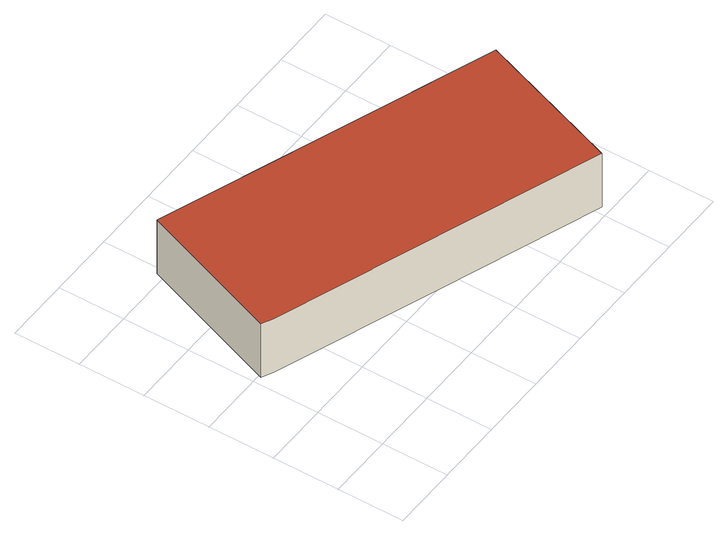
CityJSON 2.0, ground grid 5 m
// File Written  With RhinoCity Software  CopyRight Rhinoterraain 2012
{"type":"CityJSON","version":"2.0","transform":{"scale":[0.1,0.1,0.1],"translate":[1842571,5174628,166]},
"CityObjects":{
"building1":{"type":"Building","attributes":{"name":"inconnu","Volume":1470.9,"Profile":"IGN","MILLESIME":2015,"ZMIN":166.5,"NOMCOMMUNE":"LYON 2EME","NOMOFFICIE":"Lyon 2e Arrondissement","CODE_INSEE":69382,"CODE_DGI":"382000AN0002","SURFTOIT":307,"NBMAIS":0,"NIVMAIS":-9999,"MAISDATMIN":-9999,"MAISDATMAX":-9999,"NBAPP":0,"NIVAPP":-9999,"APPDATMIN":-9999,"APPDATMAX":-9999,"NBCOMIN":1,"NIVCOMIN":0,"COMIDATMIN":1700,"COMIDATMAX":1700,"NBDEP":0,"NIVDEP":-9999,"DEPDATMIN":-9999,"DEPDATMAX":-9999,"ZMINTOIT":171.3,"ZMAXTOIT":171.3,"ZMOYTOIT":171.3},"children":["building1-1"]},
"building1-1":{"type":"BuildingPart","attributes":{"measuredHeight":4.8},"parents":["building1"],"geometry":[{"type":"Solid","lod":"2","boundaries":[[[[0,1,2,3,4]],[[5,6,0,4,7]],[[8,9,1,0,6]],[[3,2,1,9,10,11,12]],[[3,12,7,4]],[[12,11,10,9,8,6,5,7]]]],"semantics":{"surfaces":[{"type":"RoofSurface"},{"type":"WallSurface"},{"type":"GroundSurface"}],"values":[[0,1,1,1,1,2]]}}]}
},
"vertices":[
[46,206,53],[6,98,53],[15,94,53],[256,6,53],[295,115,53],[171,160,5],[46,206,5],[295,115,5],[26,152,5],[6,98,5],[15,94,5],[135,50,5],[256,6,5]
]}
